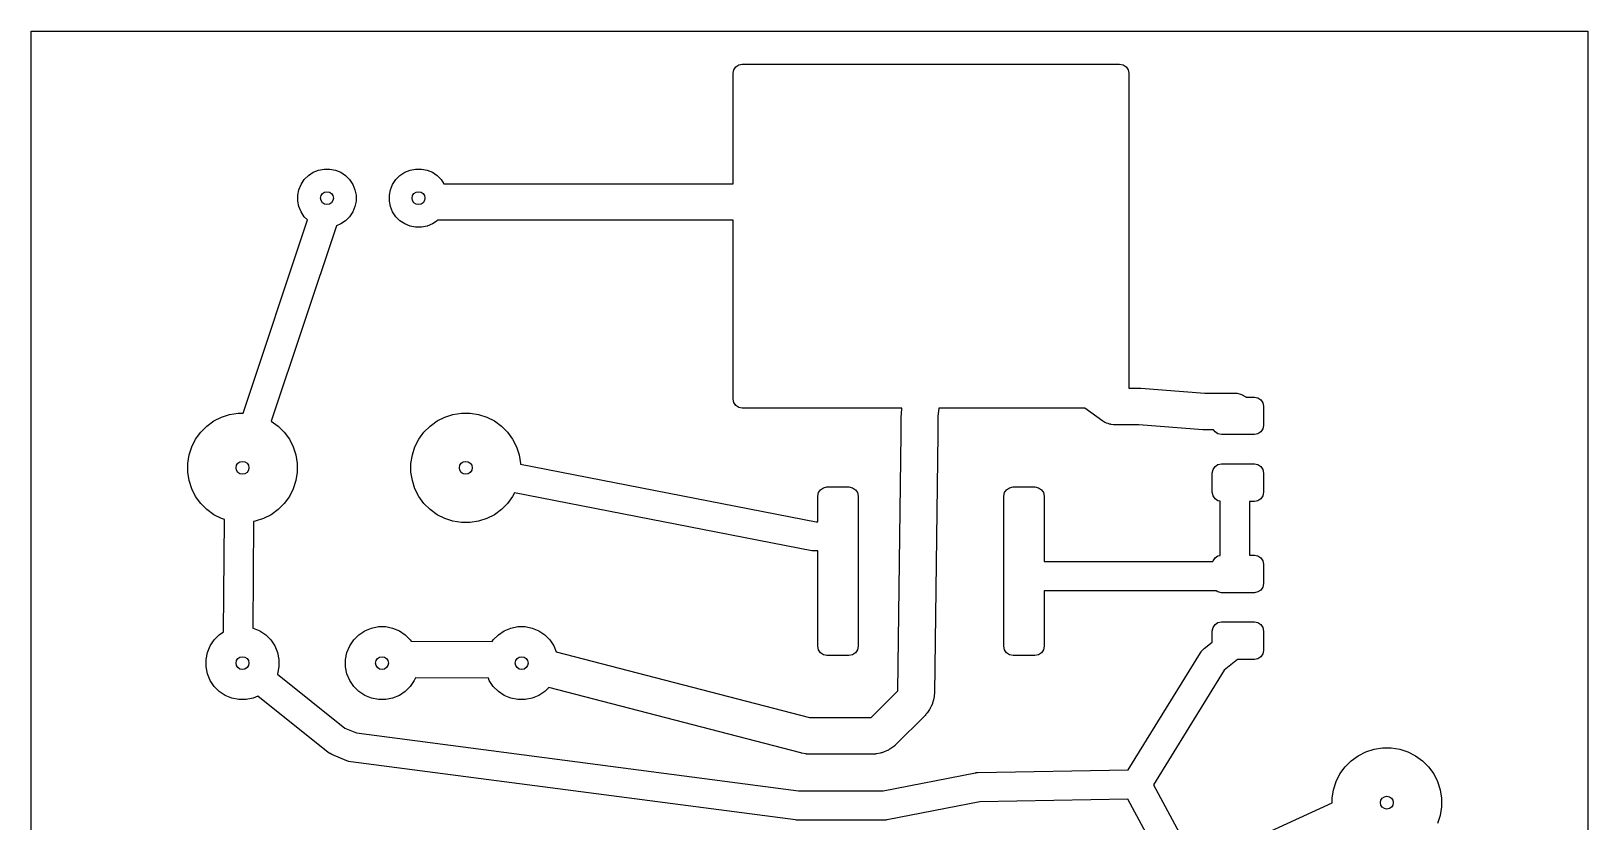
# Model space of a CAD drawing. Extents: x 4.82 to 6.5, y -3.54 to -1.85.
# Drawn here: x 4.823 to 6.496, y -2.701 to -1.85 of the extents above; entities that cross this region are included whole.
import ezdxf

# ---------------------------------------------------------------- set-up
doc = ezdxf.new("R2010")
doc.units = 0
doc.header["$MEASUREMENT"] = 0
doc.layers.add('BLACK', color=7, linetype='CONTINUOUS')

msp = doc.modelspace()

# ---------------------------------------------------------------- linework, layer by layer
at = {"layer": 'BLACK', "linetype": 'CONTINUOUS'}
for p, q in [((4.8228, -1.8504), (6.4961, -1.8504)), ((4.8228, -3.5433), (4.8228, -1.8504)), ((6.4961, -1.8504), (6.4961, -3.5433)), ((5.5782, -1.892), (5.5803, -1.8888)), ((5.5803, -1.8888), (5.5835, -1.8867)), ((5.5835, -1.8867), (5.5872, -1.8859)), ((5.5872, -1.8859), (5.7743, -1.8859)), ((5.7743, -1.8859), (5.9928, -1.8859)), ((5.9928, -1.8859), (5.9928, -1.8859)), ((5.9928, -1.8859), (5.9965, -1.8867)), ((5.9965, -1.8867), (5.9997, -1.8888)), ((5.9997, -1.8888), (6.0018, -1.892)), ((5.5774, -1.8957), (5.5782, -1.892)), ((5.5774, -2.0145), (5.5774, -1.8957)), ((5.5782, -1.892), (5.5782, -1.892)), ((6.0018, -1.892), (6.0018, -1.892)), ((6.0018, -1.892), (6.0026, -1.8957)), ((6.0026, -1.8957), (6.0026, -2.0867)), ((5.1164, -2.01), (5.1208, -2.0057)), ((5.1208, -2.0057), (5.1259, -2.0022)), ((5.1259, -2.0022), (5.1316, -1.9999)), ((5.1316, -1.9999), (5.1377, -1.9987)), ((5.1377, -1.9987), (5.1439, -1.9987)), ((5.1439, -1.9987), (5.1499, -1.9999)), ((5.1499, -1.9999), (5.1556, -2.0022)), ((5.1556, -2.0022), (5.1608, -2.0057)), ((5.1608, -2.0057), (5.1651, -2.01)), ((5.2149, -2.01), (5.2192, -2.0057)), ((5.2192, -2.0057), (5.2244, -2.0022)), ((5.2244, -2.0022), (5.2301, -1.9999)), ((5.2301, -1.9999), (5.2361, -1.9987)), ((5.2361, -1.9987), (5.2423, -1.9987)), ((5.2423, -1.9987), (5.2484, -1.9999)), ((5.2484, -1.9999), (5.2541, -2.0022)), ((5.2541, -2.0022), (5.2592, -2.0057)), ((5.2592, -2.0057), (5.2636, -2.01)), ((5.1094, -2.0269), (5.1106, -2.0209)), ((5.1106, -2.0209), (5.113, -2.0152)), ((5.113, -2.0152), (5.1164, -2.01)), ((5.1651, -2.01), (5.1686, -2.0152)), ((5.1686, -2.0152), (5.1709, -2.0209)), ((5.1709, -2.0209), (5.1721, -2.0269)), ((5.2079, -2.0269), (5.2091, -2.0209)), ((5.2091, -2.0209), (5.2114, -2.0152)), ((5.2114, -2.0152), (5.2149, -2.01)), ((5.2636, -2.01), (5.2665, -2.0145)), ((5.2665, -2.0145), (5.5774, -2.0145)), ((5.1094, -2.0331), (5.1094, -2.0269)), ((5.1106, -2.0391), (5.1094, -2.0331)), ((5.113, -2.0448), (5.1106, -2.0391)), ((5.1709, -2.0391), (5.1686, -2.0448)), ((5.1721, -2.0331), (5.1709, -2.0391)), ((5.1721, -2.0269), (5.1721, -2.0331)), ((5.2079, -2.0331), (5.2079, -2.0269)), ((5.2091, -2.0391), (5.2079, -2.0331)), ((5.2114, -2.0448), (5.2091, -2.0391)), ((5.0506, -2.2611), (5.1199, -2.0534)), ((5.1164, -2.05), (5.113, -2.0448)), ((5.1199, -2.0534), (5.1164, -2.05)), ((5.1556, -2.0578), (5.151, -2.0597)), ((5.1608, -2.0543), (5.1556, -2.0578)), ((5.1651, -2.05), (5.1608, -2.0543)), ((5.1686, -2.0448), (5.1651, -2.05)), ((5.2149, -2.05), (5.2114, -2.0448)), ((5.2192, -2.0543), (5.2149, -2.05)), ((5.2244, -2.0578), (5.2192, -2.0543)), ((5.2301, -2.0601), (5.2244, -2.0578)), ((5.2541, -2.0578), (5.2484, -2.0601)), ((5.2592, -2.0543), (5.2541, -2.0578)), ((5.2597, -2.0538), (5.2592, -2.0543)), ((5.5774, -2.0538), (5.2597, -2.0538)), ((5.5774, -2.0867), (5.5774, -2.0538)), ((5.151, -2.0597), (5.0809, -2.2697)), ((5.2361, -2.0613), (5.2301, -2.0601)), ((5.2423, -2.0613), (5.2361, -2.0613)), ((5.2484, -2.0601), (5.2423, -2.0613)), ((5.5774, -2.2461), (5.5774, -2.0867)), ((6.0026, -2.0867), (6.0026, -2.2343)), ((6.0026, -2.2343), (6.0059, -2.2343)), ((6.0059, -2.2343), (6.0141, -2.2343)), ((6.0141, -2.2343), (6.0149, -2.2343)), ((6.0149, -2.2343), (6.0156, -2.2343)), ((6.0156, -2.2343), (6.0845, -2.2397)), ((6.0845, -2.2397), (6.0888, -2.2397)), ((6.0888, -2.2397), (6.1164, -2.2397)), ((6.1164, -2.2397), (6.119, -2.2398)), ((6.119, -2.2398), (6.1239, -2.2412)), ((6.1239, -2.2412), (6.1284, -2.2437)), ((5.5782, -2.2499), (5.5774, -2.2461)), ((5.5803, -2.2531), (5.5782, -2.2499)), ((5.5835, -2.2552), (5.5803, -2.2531)), ((5.5872, -2.256), (5.5835, -2.2552)), ((5.7588, -2.256), (5.5872, -2.256)), ((5.5872, -2.256), (5.5872, -2.256)), ((5.7582, -2.262), (5.7588, -2.256)), ((5.7983, -2.256), (5.7975, -2.2647)), ((5.8057, -2.256), (5.7983, -2.256)), ((5.9553, -2.256), (5.8057, -2.256)), ((5.9748, -2.2699), (5.9553, -2.256)), ((6.1284, -2.2437), (6.1286, -2.2439)), ((6.1286, -2.2439), (6.1377, -2.2439)), ((6.1377, -2.2439), (6.1415, -2.2446)), ((6.1415, -2.2446), (6.1447, -2.2468)), ((6.1447, -2.2468), (6.1468, -2.25)), ((6.1468, -2.25), (6.1476, -2.2537)), ((6.1476, -2.2537), (6.1476, -2.2744)), ((5.0051, -2.2816), (5.0116, -2.2751)), ((5.0116, -2.2751), (5.0191, -2.2696)), ((5.0191, -2.2696), (5.0274, -2.2654)), ((5.0274, -2.2654), (5.0362, -2.2626)), ((5.0362, -2.2626), (5.0454, -2.2611)), ((5.0454, -2.2611), (5.0506, -2.2611)), ((5.0809, -2.2697), (5.0884, -2.2751)), ((5.0884, -2.2751), (5.0949, -2.2816)), ((5.2451, -2.2816), (5.2516, -2.2751)), ((5.2516, -2.2751), (5.2591, -2.2696)), ((5.2591, -2.2696), (5.2674, -2.2654)), ((5.2674, -2.2654), (5.2762, -2.2626)), ((5.2762, -2.2626), (5.2854, -2.2611)), ((5.2854, -2.2611), (5.2946, -2.2611)), ((5.2946, -2.2611), (5.3038, -2.2626)), ((5.3038, -2.2626), (5.3126, -2.2654)), ((5.3126, -2.2654), (5.3209, -2.2696)), ((5.3209, -2.2696), (5.3284, -2.2751)), ((5.3284, -2.2751), (5.3349, -2.2816)), ((5.7581, -2.2638), (5.7582, -2.2629)), ((5.7581, -2.2835), (5.7581, -2.2638)), ((5.7582, -2.2629), (5.7582, -2.262)), ((5.7975, -2.2647), (5.7975, -2.2835)), ((5.977, -2.2713), (5.9748, -2.2699)), ((5.9779, -2.2716), (5.977, -2.2713)), ((5.9787, -2.2721), (5.9779, -2.2716)), ((5.9803, -2.2725), (5.9787, -2.2721)), ((5.9818, -2.2731), (5.9803, -2.2725)), ((5.9828, -2.2732), (5.9818, -2.2731)), ((5.9837, -2.2735), (5.9828, -2.2732)), ((5.9863, -2.2736), (5.9837, -2.2735)), ((6.0059, -2.2736), (5.9863, -2.2736)), ((6.0133, -2.2736), (6.0059, -2.2736)), ((6.0822, -2.279), (6.0133, -2.2736)), ((6.1476, -2.2744), (6.1468, -2.2782)), ((4.9954, -2.2974), (4.9996, -2.2891)), ((4.9996, -2.2891), (5.0051, -2.2816)), ((5.0949, -2.2816), (5.1004, -2.2891)), ((5.1004, -2.2891), (5.1046, -2.2974)), ((5.2354, -2.2974), (5.2396, -2.2891)), ((5.2396, -2.2891), (5.2451, -2.2816)), ((5.3349, -2.2816), (5.3404, -2.2891)), ((5.3404, -2.2891), (5.3446, -2.2974)), ((5.7544, -2.5598), (5.7581, -2.2835)), ((5.7975, -2.2839), (5.7937, -2.5622)), ((5.7975, -2.2835), (5.7975, -2.2836)), ((5.7975, -2.2836), (5.7975, -2.2837)), ((5.7975, -2.2837), (5.7975, -2.2839)), ((6.083, -2.279), (6.0822, -2.279)), ((6.0837, -2.279), (6.083, -2.279)), ((6.0888, -2.279), (6.0837, -2.279)), ((6.0938, -2.279), (6.0888, -2.279)), ((6.0953, -2.2814), (6.0938, -2.279)), ((6.0985, -2.2835), (6.0953, -2.2814)), ((6.1023, -2.2843), (6.0985, -2.2835)), ((6.1377, -2.2843), (6.1023, -2.2843)), ((6.1415, -2.2835), (6.1377, -2.2843)), ((6.1447, -2.2814), (6.1415, -2.2835)), ((6.1468, -2.2782), (6.1447, -2.2814)), ((4.9911, -2.3154), (4.9926, -2.3062)), ((4.9926, -2.3062), (4.9954, -2.2974)), ((5.1046, -2.2974), (5.1074, -2.3062)), ((5.1074, -2.3062), (5.1089, -2.3154)), ((5.2311, -2.3154), (5.2326, -2.3062)), ((5.2326, -2.3062), (5.2354, -2.2974)), ((5.3446, -2.2974), (5.3474, -2.3062)), ((5.3474, -2.3062), (5.3489, -2.3154)), ((4.9911, -2.3246), (4.9911, -2.3154)), ((4.9926, -2.3338), (4.9911, -2.3246)), ((5.1089, -2.3246), (5.1074, -2.3338)), ((5.1089, -2.3154), (5.1089, -2.3246)), ((5.2311, -2.3246), (5.2311, -2.3154)), ((5.2326, -2.3338), (5.2311, -2.3246)), ((5.3489, -2.3154), (5.3489, -2.3162)), ((5.3489, -2.3162), (5.6666, -2.378)), ((6.0924, -2.3256), (6.0932, -2.3218)), ((6.0924, -2.3463), (6.0924, -2.3256)), ((6.0932, -2.3218), (6.0953, -2.3186)), ((6.0953, -2.3186), (6.0985, -2.3165)), ((6.0985, -2.3165), (6.1023, -2.3157)), ((6.1023, -2.3157), (6.1138, -2.3157)), ((6.1138, -2.3157), (6.1144, -2.3156)), ((6.1144, -2.3156), (6.1185, -2.3156)), ((6.1185, -2.3156), (6.1191, -2.3157)), ((6.1191, -2.3157), (6.1377, -2.3157)), ((6.1377, -2.3157), (6.1415, -2.3165)), ((6.1415, -2.3165), (6.1447, -2.3186)), ((6.1447, -2.3186), (6.1468, -2.3218)), ((6.1468, -2.3218), (6.1476, -2.3256)), ((6.1476, -2.3256), (6.1476, -2.3463)), ((4.9954, -2.3426), (4.9926, -2.3338)), ((5.1074, -2.3338), (5.1046, -2.3426)), ((5.2354, -2.3426), (5.2326, -2.3338)), ((5.6712, -2.3435), (5.6744, -2.3414)), ((5.6744, -2.3414), (5.6782, -2.3406)), ((5.6782, -2.3406), (5.7018, -2.3406)), ((5.7018, -2.3406), (5.7056, -2.3414)), ((5.7056, -2.3414), (5.7088, -2.3435)), ((5.8712, -2.3435), (5.8744, -2.3414)), ((5.8744, -2.3414), (5.8782, -2.3406)), ((5.8782, -2.3406), (5.9018, -2.3406)), ((5.9018, -2.3406), (5.9056, -2.3414)), ((5.9056, -2.3414), (5.9088, -2.3435)), ((4.9996, -2.3509), (4.9954, -2.3426)), ((5.0051, -2.3584), (4.9996, -2.3509)), ((5.0116, -2.3649), (5.0051, -2.3584)), ((5.0949, -2.3584), (5.0884, -2.3649)), ((5.1004, -2.3509), (5.0949, -2.3584)), ((5.1046, -2.3426), (5.1004, -2.3509)), ((5.2396, -2.3509), (5.2354, -2.3426)), ((5.2451, -2.3584), (5.2396, -2.3509)), ((5.2516, -2.3649), (5.2451, -2.3584)), ((5.3349, -2.3584), (5.3284, -2.3649)), ((5.3404, -2.3509), (5.3349, -2.3584)), ((5.3423, -2.347), (5.3404, -2.3509)), ((5.6621, -2.4092), (5.3423, -2.347)), ((5.6683, -2.3505), (5.6691, -2.3467)), ((5.6683, -2.378), (5.6683, -2.3505)), ((5.6691, -2.3467), (5.6712, -2.3435)), ((5.7088, -2.3435), (5.7109, -2.3467)), ((5.7109, -2.3467), (5.7117, -2.3505)), ((5.7117, -2.3505), (5.7117, -2.5119)), ((5.8683, -2.3505), (5.8691, -2.3467)), ((5.8683, -2.5119), (5.8683, -2.3505)), ((5.8691, -2.3467), (5.8712, -2.3435)), ((5.9088, -2.3435), (5.9109, -2.3467)), ((5.9109, -2.3467), (5.9117, -2.3505)), ((5.9117, -2.3505), (5.9117, -2.4208)), ((6.0932, -2.35), (6.0924, -2.3463)), ((6.0953, -2.3532), (6.0932, -2.35)), ((6.0985, -2.3554), (6.0953, -2.3532)), ((6.1007, -2.3558), (6.0985, -2.3554)), ((6.1007, -2.4142), (6.1007, -2.3558)), ((6.1377, -2.3561), (6.1322, -2.3561)), ((6.1322, -2.3561), (6.1322, -2.4139)), ((6.1415, -2.3554), (6.1377, -2.3561)), ((6.1447, -2.3532), (6.1415, -2.3554)), ((6.1468, -2.35), (6.1447, -2.3532)), ((6.1476, -2.3463), (6.1468, -2.35)), ((5.0191, -2.3704), (5.0116, -2.3649)), ((5.0274, -2.3746), (5.0191, -2.3704)), ((5.0305, -2.3756), (5.0274, -2.3746)), ((5.0297, -2.4964), (5.0305, -2.3756)), ((5.0726, -2.3746), (5.0638, -2.3774)), ((5.0809, -2.3704), (5.0726, -2.3746)), ((5.0884, -2.3649), (5.0809, -2.3704)), ((5.2591, -2.3704), (5.2516, -2.3649)), ((5.2674, -2.3746), (5.2591, -2.3704)), ((5.2762, -2.3774), (5.2674, -2.3746)), ((5.3126, -2.3746), (5.3038, -2.3774)), ((5.3209, -2.3704), (5.3126, -2.3746)), ((5.3284, -2.3649), (5.3209, -2.3704)), ((5.0619, -2.3777), (5.0612, -2.4923)), ((5.0638, -2.3774), (5.0619, -2.3777)), ((5.2854, -2.3789), (5.2762, -2.3774)), ((5.2946, -2.3789), (5.2854, -2.3789)), ((5.3038, -2.3774), (5.2946, -2.3789)), ((5.6666, -2.378), (5.6683, -2.378)), ((5.6628, -2.4092), (5.6621, -2.4092)), ((5.663, -2.4093), (5.6628, -2.4092)), ((5.6636, -2.4094), (5.663, -2.4093)), ((5.6641, -2.4094), (5.6636, -2.4094)), ((5.6644, -2.4094), (5.6641, -2.4094)), ((5.6651, -2.4094), (5.6644, -2.4094)), ((5.6683, -2.4094), (5.6651, -2.4094)), ((5.6683, -2.5119), (5.6683, -2.4094)), ((5.9117, -2.4208), (5.915, -2.4208)), ((5.915, -2.4208), (6.0888, -2.4208)), ((6.0888, -2.4208), (6.093, -2.4208)), ((6.093, -2.4208), (6.0932, -2.42)), ((6.0932, -2.42), (6.0953, -2.4168)), ((6.0953, -2.4168), (6.0985, -2.4146)), ((6.0985, -2.4146), (6.1007, -2.4142)), ((6.1322, -2.4139), (6.1377, -2.4139)), ((6.1377, -2.4139), (6.1415, -2.4146)), ((6.1415, -2.4146), (6.1447, -2.4168)), ((6.1447, -2.4168), (6.1468, -2.42)), ((6.1468, -2.42), (6.1476, -2.4237)), ((6.1476, -2.4237), (6.1476, -2.4444)), ((5.915, -2.4523), (5.9117, -2.4523)), ((5.9117, -2.4523), (5.9117, -2.5119)), ((6.0888, -2.4523), (5.915, -2.4523)), ((6.0967, -2.4523), (6.0888, -2.4523)), ((6.0985, -2.4535), (6.0967, -2.4523)), ((6.1023, -2.4543), (6.0985, -2.4535)), ((6.1377, -2.4543), (6.1023, -2.4543)), ((6.1415, -2.4535), (6.1377, -2.4543)), ((6.1447, -2.4514), (6.1415, -2.4535)), ((6.1468, -2.4482), (6.1447, -2.4514)), ((6.1476, -2.4444), (6.1468, -2.4482)), ((5.0612, -2.4923), (5.0614, -2.4923)), ((5.0614, -2.4923), (5.0686, -2.4953)), ((5.1814, -2.4953), (5.1886, -2.4923)), ((5.1886, -2.4923), (5.1961, -2.4908)), ((5.1961, -2.4908), (5.2039, -2.4908)), ((5.2039, -2.4908), (5.2114, -2.4923)), ((5.2114, -2.4923), (5.2186, -2.4953)), ((5.3314, -2.4953), (5.3386, -2.4923)), ((5.3386, -2.4923), (5.3461, -2.4908)), ((5.3461, -2.4908), (5.3539, -2.4908)), ((5.3539, -2.4908), (5.3614, -2.4923)), ((5.3614, -2.4923), (5.3686, -2.4953)), ((6.0924, -2.4956), (6.0932, -2.4918)), ((6.0932, -2.4918), (6.0953, -2.4886)), ((6.0953, -2.4886), (6.0985, -2.4865)), ((6.0985, -2.4865), (6.1023, -2.4857)), ((6.1023, -2.4857), (6.1377, -2.4857)), ((6.1377, -2.4857), (6.1415, -2.4865)), ((6.1415, -2.4865), (6.1447, -2.4886)), ((6.1447, -2.4886), (6.1468, -2.4918)), ((6.1468, -2.4918), (6.1476, -2.4956)), ((5.0153, -2.5114), (5.0196, -2.505)), ((5.0196, -2.505), (5.025, -2.4996)), ((5.025, -2.4996), (5.0297, -2.4964)), ((5.0686, -2.4953), (5.075, -2.4996)), ((5.075, -2.4996), (5.0804, -2.505)), ((5.0804, -2.505), (5.0847, -2.5114)), ((5.1653, -2.5114), (5.1696, -2.505)), ((5.1696, -2.505), (5.175, -2.4996)), ((5.175, -2.4996), (5.1814, -2.4953)), ((5.2186, -2.4953), (5.225, -2.4996)), ((5.225, -2.4996), (5.2304, -2.505)), ((5.2304, -2.505), (5.2314, -2.5064)), ((5.2314, -2.5064), (5.3183, -2.5069)), ((5.3183, -2.5069), (5.3196, -2.505)), ((5.3196, -2.505), (5.325, -2.4996)), ((5.325, -2.4996), (5.3314, -2.4953)), ((5.3686, -2.4953), (5.375, -2.4996)), ((5.375, -2.4996), (5.3804, -2.505)), ((5.3804, -2.505), (5.3847, -2.5114)), ((6.0835, -2.5144), (6.0924, -2.5073)), ((6.0924, -2.5073), (6.0924, -2.4956)), ((6.1476, -2.4956), (6.1476, -2.5163)), ((5.0108, -2.5261), (5.0123, -2.5186)), ((5.0108, -2.5339), (5.0108, -2.5261)), ((5.0123, -2.5186), (5.0153, -2.5114)), ((5.0847, -2.5114), (5.0877, -2.5186)), ((5.0877, -2.5186), (5.0892, -2.5261)), ((5.0892, -2.5261), (5.0892, -2.5339)), ((5.1608, -2.5261), (5.1623, -2.5186)), ((5.1608, -2.5339), (5.1608, -2.5261)), ((5.1623, -2.5186), (5.1653, -2.5114)), ((5.3847, -2.5114), (5.3873, -2.5177)), ((5.3873, -2.5177), (5.6595, -2.5884)), ((5.6691, -2.5157), (5.6683, -2.5119)), ((5.6712, -2.5188), (5.6691, -2.5157)), ((5.6744, -2.521), (5.6712, -2.5188)), ((5.6782, -2.5217), (5.6744, -2.521)), ((5.7018, -2.5217), (5.6782, -2.5217)), ((5.7056, -2.521), (5.7018, -2.5217)), ((5.7088, -2.5188), (5.7056, -2.521)), ((5.7109, -2.5157), (5.7088, -2.5188)), ((5.7117, -2.5119), (5.7109, -2.5157)), ((5.8691, -2.5157), (5.8683, -2.5119)), ((5.8712, -2.5188), (5.8691, -2.5157)), ((5.8744, -2.521), (5.8712, -2.5188)), ((5.8782, -2.5217), (5.8744, -2.521)), ((5.9018, -2.5217), (5.8782, -2.5217)), ((5.9056, -2.521), (5.9018, -2.5217)), ((5.9088, -2.5188), (5.9056, -2.521)), ((5.9109, -2.5157), (5.9088, -2.5188)), ((5.9117, -2.5119), (5.9109, -2.5157)), ((6.0021, -2.6448), (6.0796, -2.5188)), ((6.0796, -2.5188), (6.0804, -2.5177)), ((6.0804, -2.5177), (6.0805, -2.5175)), ((6.0805, -2.5175), (6.0807, -2.5173)), ((6.0807, -2.5173), (6.0808, -2.5171)), ((6.0808, -2.5171), (6.081, -2.5169)), ((6.081, -2.5169), (6.0819, -2.5159)), ((6.0819, -2.5159), (6.0822, -2.5156)), ((6.0822, -2.5156), (6.0828, -2.515)), ((6.0828, -2.515), (6.0835, -2.5144)), ((6.1194, -2.5261), (6.1051, -2.5375)), ((6.1377, -2.5261), (6.1194, -2.5261)), ((6.1415, -2.5254), (6.1377, -2.5261)), ((6.1447, -2.5232), (6.1415, -2.5254)), ((6.1468, -2.52), (6.1447, -2.5232)), ((6.1476, -2.5163), (6.1468, -2.52)), ((5.0123, -2.5414), (5.0108, -2.5339)), ((5.0153, -2.5486), (5.0123, -2.5414)), ((5.0877, -2.5414), (5.0875, -2.5419)), ((5.0875, -2.5419), (5.1601, -2.6)), ((5.0892, -2.5339), (5.0877, -2.5414)), ((5.1623, -2.5414), (5.1608, -2.5339)), ((5.1653, -2.5486), (5.1623, -2.5414)), ((6.1051, -2.5375), (6.0291, -2.6609)), ((5.0196, -2.555), (5.0153, -2.5486)), ((5.025, -2.5604), (5.0196, -2.555)), ((5.1696, -2.555), (5.1653, -2.5486)), ((5.175, -2.5604), (5.1696, -2.555)), ((5.2304, -2.555), (5.225, -2.5604)), ((5.2347, -2.5486), (5.2304, -2.555)), ((5.2358, -2.5458), (5.2347, -2.5486)), ((5.3143, -2.5462), (5.2358, -2.5458)), ((5.3153, -2.5486), (5.3143, -2.5462)), ((5.3196, -2.555), (5.3153, -2.5486)), ((5.325, -2.5604), (5.3196, -2.555)), ((5.3792, -2.5562), (5.375, -2.5604)), ((5.6502, -2.6266), (5.3792, -2.5562)), ((5.7256, -2.5886), (5.7544, -2.5598)), ((5.0314, -2.5647), (5.025, -2.5604)), ((5.0386, -2.5677), (5.0314, -2.5647)), ((5.0461, -2.5692), (5.0386, -2.5677)), ((5.0539, -2.5692), (5.0461, -2.5692)), ((5.0614, -2.5677), (5.0539, -2.5692)), ((5.0666, -2.5655), (5.0614, -2.5677)), ((5.1422, -2.626), (5.0666, -2.5655)), ((5.1814, -2.5647), (5.175, -2.5604)), ((5.1886, -2.5677), (5.1814, -2.5647)), ((5.1961, -2.5692), (5.1886, -2.5677)), ((5.2039, -2.5692), (5.1961, -2.5692)), ((5.2114, -2.5677), (5.2039, -2.5692)), ((5.2186, -2.5647), (5.2114, -2.5677)), ((5.225, -2.5604), (5.2186, -2.5647)), ((5.3314, -2.5647), (5.325, -2.5604)), ((5.3386, -2.5677), (5.3314, -2.5647)), ((5.3461, -2.5692), (5.3386, -2.5677)), ((5.3539, -2.5692), (5.3461, -2.5692)), ((5.3614, -2.5677), (5.3539, -2.5692)), ((5.3686, -2.5647), (5.3614, -2.5677)), ((5.375, -2.5604), (5.3686, -2.5647)), ((5.7901, -2.5766), (5.7897, -2.5774)), ((5.7915, -2.5733), (5.7901, -2.5766)), ((5.7918, -2.5724), (5.7915, -2.5733)), ((5.7919, -2.5721), (5.7918, -2.5724)), ((5.7921, -2.5715), (5.7919, -2.5721)), ((5.7923, -2.5708), (5.7921, -2.5715)), ((5.7924, -2.5705), (5.7923, -2.5708)), ((5.7926, -2.5696), (5.7924, -2.5705)), ((5.7934, -2.5658), (5.7926, -2.5696)), ((5.7935, -2.5651), (5.7934, -2.5658)), ((5.7936, -2.564), (5.7935, -2.5648)), ((5.7935, -2.5648), (5.7935, -2.5651)), ((5.7937, -2.5633), (5.7936, -2.564)), ((5.7937, -2.5622), (5.7937, -2.563)), ((5.7937, -2.563), (5.7937, -2.5633)), ((5.6595, -2.5884), (5.6608, -2.5886)), ((5.6608, -2.5886), (5.6825, -2.5886)), ((5.6825, -2.5886), (5.7256, -2.5886)), ((5.7837, -2.5862), (5.7519, -2.618)), ((5.7844, -2.5854), (5.7837, -2.5862)), ((5.7846, -2.5852), (5.7844, -2.5854)), ((5.785, -2.5847), (5.7846, -2.5852)), ((5.7854, -2.5842), (5.785, -2.5847)), ((5.7856, -2.584), (5.7854, -2.5842)), ((5.7862, -2.5832), (5.7856, -2.584)), ((5.7883, -2.58), (5.7862, -2.5832)), ((5.7888, -2.5791), (5.7883, -2.58)), ((5.789, -2.5789), (5.7888, -2.5791)), ((5.7893, -2.5783), (5.789, -2.5789)), ((5.7896, -2.5777), (5.7893, -2.5783)), ((5.7897, -2.5774), (5.7896, -2.5777)), ((5.1601, -2.6), (5.1725, -2.6051)), ((5.1725, -2.6051), (5.6475, -2.6674)), ((5.1439, -2.6272), (5.1422, -2.626)), ((5.6507, -2.6267), (5.6502, -2.6266)), ((5.6513, -2.6269), (5.6507, -2.6267)), ((5.6551, -2.6276), (5.6513, -2.6269)), ((5.7353, -2.6269), (5.7316, -2.6276)), ((5.7363, -2.6266), (5.7353, -2.6269)), ((5.7366, -2.6266), (5.7363, -2.6266)), ((5.7372, -2.6264), (5.7366, -2.6266)), ((5.7378, -2.6262), (5.7372, -2.6264)), ((5.7381, -2.6261), (5.7378, -2.6262)), ((5.739, -2.6257), (5.7381, -2.6261)), ((5.7423, -2.6244), (5.739, -2.6257)), ((5.7432, -2.6239), (5.7423, -2.6244)), ((5.7435, -2.6238), (5.7432, -2.6239)), ((5.7441, -2.6235), (5.7435, -2.6238)), ((5.7446, -2.6232), (5.7441, -2.6235)), ((5.7449, -2.623), (5.7446, -2.6232)), ((5.7457, -2.6226), (5.7449, -2.623)), ((5.7489, -2.6204), (5.7457, -2.6226)), ((5.7497, -2.6198), (5.7489, -2.6204)), ((5.75, -2.6197), (5.7497, -2.6198)), ((5.7505, -2.6192), (5.75, -2.6197)), ((5.751, -2.6188), (5.7505, -2.6192)), ((5.7512, -2.6186), (5.751, -2.6188)), ((5.7519, -2.618), (5.7512, -2.6186)), ((6.2491, -2.6296), (6.2574, -2.6254)), ((6.2574, -2.6254), (6.2662, -2.6226)), ((6.2662, -2.6226), (6.2754, -2.6211)), ((6.2754, -2.6211), (6.2846, -2.6211)), ((6.2846, -2.6211), (6.2938, -2.6226)), ((6.2938, -2.6226), (6.3026, -2.6254)), ((6.3026, -2.6254), (6.3109, -2.6296)), ((5.144, -2.6272), (5.1439, -2.6272)), ((5.1442, -2.6273), (5.144, -2.6272)), ((5.146, -2.6282), (5.1442, -2.6273)), ((5.1623, -2.635), (5.146, -2.6282)), ((5.1643, -2.6357), (5.1623, -2.635)), ((5.1663, -2.6361), (5.1643, -2.6357)), ((5.1643, -2.6357), (5.1643, -2.6357)), ((5.1643, -2.6357), (5.1643, -2.6357)), ((5.6445, -2.6987), (5.1663, -2.6361)), ((5.656, -2.6277), (5.6551, -2.6276)), ((5.6563, -2.6278), (5.656, -2.6277)), ((5.657, -2.6279), (5.6563, -2.6278)), ((5.6576, -2.6279), (5.657, -2.6279)), ((5.6579, -2.6279), (5.6576, -2.6279)), ((5.6589, -2.628), (5.6579, -2.6279)), ((5.6825, -2.628), (5.6589, -2.628)), ((5.7277, -2.628), (5.6825, -2.628)), ((5.7287, -2.6279), (5.7277, -2.628)), ((5.729, -2.6279), (5.7287, -2.6279)), ((5.7296, -2.6279), (5.729, -2.6279)), ((5.7303, -2.6278), (5.7296, -2.6279)), ((5.7306, -2.6277), (5.7303, -2.6278)), ((5.7316, -2.6276), (5.7306, -2.6277)), ((6.2296, -2.6491), (6.2351, -2.6416)), ((6.2351, -2.6416), (6.2416, -2.6351)), ((6.2416, -2.6351), (6.2491, -2.6296)), ((6.3109, -2.6296), (6.3184, -2.6351)), ((6.3184, -2.6351), (6.3249, -2.6416)), ((6.3249, -2.6416), (6.3304, -2.6491)), ((5.7386, -2.6674), (5.8377, -2.6479)), ((5.8377, -2.6479), (5.8382, -2.6479)), ((5.8382, -2.6479), (5.8384, -2.6478)), ((5.8384, -2.6478), (5.8391, -2.6478)), ((5.8391, -2.6478), (5.8397, -2.6477)), ((5.8397, -2.6477), (5.8399, -2.6477)), ((5.8399, -2.6477), (5.8404, -2.6476)), ((5.8404, -2.6476), (6.0021, -2.6448)), ((6.2226, -2.6662), (6.2254, -2.6574)), ((6.2254, -2.6574), (6.2296, -2.6491)), ((6.3304, -2.6491), (6.3346, -2.6574)), ((6.3346, -2.6574), (6.3374, -2.6662)), ((5.6475, -2.6674), (5.6701, -2.6674)), ((5.6701, -2.6674), (5.7386, -2.6674)), ((6.0017, -2.6763), (5.8424, -2.6791)), ((6.0336, -2.7355), (6.0017, -2.6763)), ((6.0291, -2.6609), (6.0618, -2.7214)), ((6.2211, -2.6754), (6.2226, -2.6662)), ((6.2211, -2.6801), (6.2211, -2.6754)), ((6.3374, -2.6662), (6.3389, -2.6754)), ((6.3389, -2.6754), (6.3389, -2.6846)), ((5.8424, -2.6791), (5.7431, -2.6986)), ((6.1026, -2.7348), (6.2211, -2.6801)), ((6.3374, -2.6938), (6.3346, -2.7026)), ((6.3389, -2.6846), (6.3374, -2.6938)), ((5.6455, -2.6988), (5.6445, -2.6987)), ((5.6465, -2.6989), (5.6455, -2.6988)), ((5.6701, -2.6989), (5.6465, -2.6989)), ((5.6465, -2.6989), (5.6465, -2.6989)), ((5.7401, -2.6989), (5.6701, -2.6989)), ((5.7408, -2.6988), (5.7401, -2.6989)), ((5.7411, -2.6988), (5.7408, -2.6988)), ((5.7416, -2.6988), (5.7411, -2.6988)), ((5.7422, -2.6987), (5.7416, -2.6988)), ((5.7424, -2.6987), (5.7422, -2.6987)), ((5.7431, -2.6986), (5.7424, -2.6987))]:
    msp.add_line(p, q, dxfattribs=at)
at = {"layer": 'BLACK'}
for centre in [(5.1408, -2.03), (5.1408, -2.03), (5.2392, -2.03), (5.2392, -2.03), (5.05, -2.32), (5.05, -2.32), (5.29, -2.32), (5.29, -2.32), (5.05, -2.53), (5.05, -2.53), (5.2, -2.53), (5.2, -2.53), (5.35, -2.53), (5.35, -2.53), (6.28, -2.68), (6.28, -2.68)]:
    msp.add_circle(centre, 0.00689, dxfattribs=at)
at = {"layer": 'WHITE'}
for centre in [(5.1408, -2.03), (5.2392, -2.03), (5.05, -2.32), (5.29, -2.32), (5.05, -2.53), (5.2, -2.53), (5.35, -2.53), (6.28, -2.68)]:
    msp.add_circle(centre, 0.00689, dxfattribs=at)

doc.saveas('drawing.dxf')
